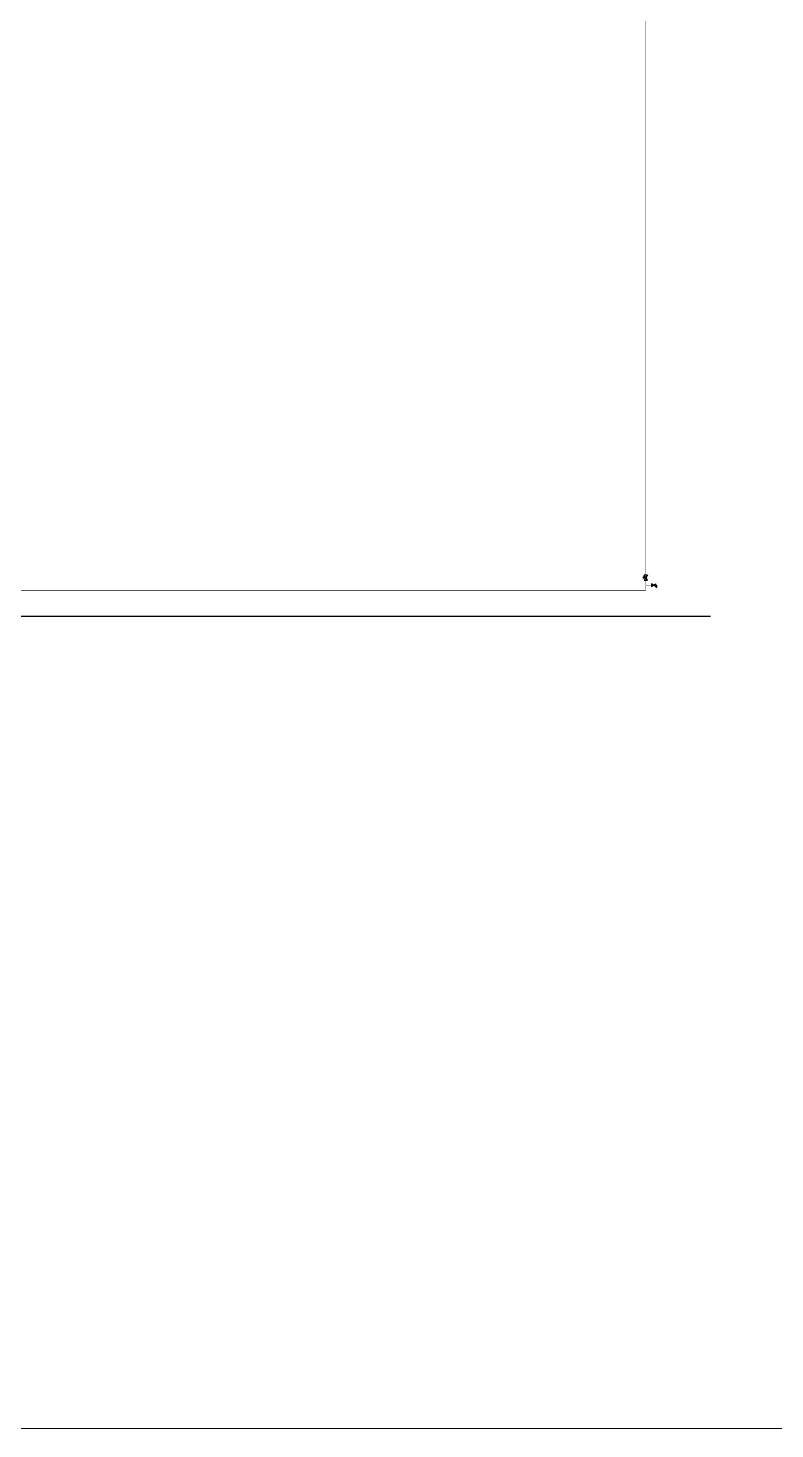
# Model space of a CAD drawing. Header units: centimetres. Extents: x -61 to 14522, y -12981 to 1521.
# Drawn here: x 5019 to 6750, y -6084 to -2836 of the extents above; entities that cross this region are included whole.
import ezdxf
from ezdxf.enums import TextEntityAlignment as Align

# ---------------------------------------------------------------- set-up
doc = ezdxf.new("R2010")
doc.units = ezdxf.units.CM
doc.linetypes.add('DASHED', pattern=[1.524, 1.27, -0.254])
for name, color, linetype in [('ROTAS-ISITMA-DONUS', 30, 'DASHED'), ('ROTAS-ISITMA-SEMBOL', 1, 'Continuous'), ('ROTAS-KAT-BANDI', 8, 'Continuous'), ('ROTAS-MASKE', 7, 'Continuous'), ('ROTAS-PAFTA', 7, 'Continuous')]:
    doc.layers.add(name, color=color, linetype=linetype)
doc.styles.add('ROTAS', font='arial.ttf')

# ---------------------------------------------------------------- blocks, each defined once
blk = doc.blocks.new('ROTAS-R-KURESEL-VANA')
blk.add_hatch(color=7).paths.add_polyline_path([(2.4, 0), (2.3, 0.6), (2.1, 1.2), (1.7, 1.7), (1.2, 2.1), (0.6, 2.3), (0, 2.4), (-0.6, 2.3), (-1.2, 2.1), (-1.7, 1.7), (-2.1, 1.2), (-2.3, 0.6), (-2.4, 0), (-2.3, -0.6), (-2.1, -1.2), (-1.7, -1.7), (-1.2, -2.1), (-0.6, -2.3), (0, -2.4), (0.6, -2.3), (1.2, -2.1), (1.7, -1.7), (2.1, -1.2), (2.3, -0.6)])
for p, q in [((-3.6, 8.4), (3.6, 8.4)), ((0, 2.4), (0, 8.4))]:
    blk.add_line(p, q)
for points in [[(-10, 6), (-10, -6), (0, 0)], [(10, 6), (10, -6), (0, 0)]]:
    blk.add_lwpolyline(points, close=True)
blk.add_circle((0, 0), 2.4)
at = {"style": 'ROTAS'}
blk.add_attdef('NO', text='', height=6, dxfattribs=at).set_placement((0, 11), align=Align.BOTTOM_CENTER)
blk = doc.blocks.new('ROTAS-R-BOSALTMA')
for p, q in [((8, 0), (11, 0)), ((11, 0), (11, -7)), ((9, -7), (13, -7))]:
    blk.add_line(p, q)
for points in [[(-8, 4.8), (-8, -4.8), (0, 0)], [(8, 4.8), (8, -4.8), (0, 0)]]:
    blk.add_lwpolyline(points, close=True)

msp = doc.modelspace()

# ---------------------------------------------------------------- linework, layer by layer
at = {"layer": 'ROTAS-ISITMA-DONUS', "ltscale": 12, "const_width": 1}
for points in [[(6451, -4140), (6451, -629)], [(2100, -4140), (6451, -4140)]]:
    msp.add_lwpolyline(points, dxfattribs=at)
at = {"layer": 'ROTAS-KAT-BANDI'}
msp.add_lwpolyline([(2000, -4200), (6601, -4200)], dxfattribs=at)

# ---------------------------------------------------------------- next in the draw order: wipeouts: each hides what was drawn before it
msp.add_wipeout([(6447, -4116.5), (6455, -4116.5), (6455, -4103.5), (6447, -4103.5)]).dxf.layer = 'ROTAS-MASKE'

# ---------------------------------------------------------------- next in the draw order: linework, layer by layer
at = {"layer": 'ROTAS-ISITMA-DONUS', "const_width": 1}
msp.add_lwpolyline([(6451, -4128), (6473, -4128)], dxfattribs=at)
at = {"layer": 'ROTAS-PAFTA', "const_width": 2}
msp.add_lwpolyline([(1940, -6083.2), (9201, -6083.2), (9201, -371), (1940, -371)], close=True, dxfattribs=at)

# ---------------------------------------------------------------- next in the draw order: block references
at = {"layer": 'ROTAS-ISITMA-SEMBOL', "xscale": 0.6, "yscale": 0.6, "rotation": 90}
msp.add_blockref('ROTAS-R-KURESEL-VANA', (6451, -4110), dxfattribs=at)
at = {"layer": 'ROTAS-ISITMA-SEMBOL', "xscale": 0.6, "yscale": 0.6}
msp.add_blockref('ROTAS-R-BOSALTMA', (6469, -4128), dxfattribs=at)

doc.saveas('drawing.dxf')
